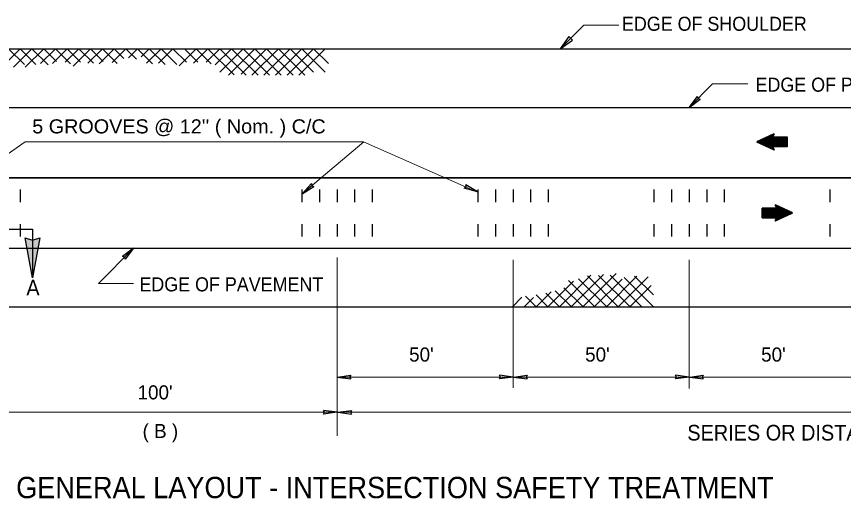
# Model space of a CAD drawing. Extents: x 1615 to 2505, y -386 to 247.
# Drawn here: x 1774 to 1843.8, y -299.2 to -258.5 of the extents above; entities that cross this region are included whole.
import ezdxf

# ---------------------------------------------------------------- set-up
doc = ezdxf.new("R2010")
doc.units = 0
doc.header["$LTSCALE"] = 0.51
doc.layers.add('1', color=7, linetype='Continuous', lineweight=25)

msp = doc.modelspace()

# ---------------------------------------------------------------- hatches: boundary and pattern name
at = {"layer": '1'}
msp.add_hatch(color=256, dxfattribs=at).paths.add_polyline_path([(1774.7334, -277.1669), (1775.3608, -277.3796), (1775.993, -277.1705), (1775.3747, -280.5466)])

# ---------------------------------------------------------------- linework, layer by layer
for p, q in [((1722.6637, -261.2116), (1878.7718, -261.2116)), ((1830.7576, -266.1618), (1831.4588, -265.2372)), ((1830.7576, -266.1618), (1831.6822, -265.4607)), ((1773.0018, -266.1616), (1878.7718, -266.1616)), ((1837.8185, -268.6113), (1837.4939, -268.6113)), ((1837.8257, -268.5975), (1837.5239, -268.5975)), ((1837.8315, -268.5864), (1837.548, -268.5864)), ((1837.8374, -268.5754), (1837.5721, -268.5754)), ((1837.8431, -268.5643), (1837.5961, -268.5643)), ((1837.8489, -268.5533), (1837.6201, -268.5533)), ((1837.8548, -268.5423), (1837.6441, -268.5423)), ((1837.8613, -268.5297), (1837.6712, -268.5297)), ((1837.8671, -268.5187), (1837.6952, -268.5187)), ((1837.8729, -268.5077), (1837.7192, -268.5077)), ((1837.8787, -268.4967), (1837.7432, -268.4967)), ((1837.8852, -268.4842), (1837.7703, -268.4842)), ((1837.8917, -268.4718), (1837.7973, -268.4718)), ((1837.899, -268.4579), (1837.8274, -268.4579)), ((1837.9063, -268.4442), (1837.8573, -268.4442)), ((1837.9121, -268.4331), (1837.8814, -268.4331)), ((1837.9178, -268.422), (1837.9055, -268.422)), ((1839.0257, -269.0715), (1836.4938, -269.0715)), ((1839.0255, -269.0854), (1836.5036, -269.0854)), ((1839.0258, -269.0577), (1836.5237, -269.0577)), ((1839.0254, -269.0978), (1836.5301, -269.0978)), ((1839.0258, -269.0466), (1836.5478, -269.0466)), ((1839.0253, -269.1102), (1836.5567, -269.1102)), ((1839.026, -269.0355), (1836.5719, -269.0355)), ((1839.0253, -269.1213), (1836.5802, -269.1213)), ((1839.026, -269.0246), (1836.5958, -269.0246)), ((1839.0251, -269.1324), (1836.6038, -269.1324)), ((1839.0262, -269.0135), (1836.62, -269.0135)), ((1839.025, -269.1433), (1836.6273, -269.1433)), ((1839.0262, -269.0024), (1836.6439, -269.0024)), ((1839.0249, -269.1558), (1836.6538, -269.1558)), ((1839.0263, -268.99), (1836.671, -268.99)), ((1839.0248, -269.1669), (1836.6773, -269.1669)), ((1839.0264, -268.979), (1836.695, -268.979)), ((1839.0248, -269.1779), (1836.701, -269.1779)), ((1839.0266, -268.9678), (1836.719, -268.9678)), ((1839.0247, -269.189), (1836.7244, -269.189)), ((1839.0266, -268.9569), (1836.743, -268.9569)), ((1839.0246, -269.2001), (1836.7481, -269.2001)), ((1839.0268, -268.9444), (1836.7701, -268.9444)), ((1839.0245, -269.2111), (1836.7717, -269.2111)), ((1839.0269, -268.932), (1836.7971, -268.932)), ((1839.0243, -269.2249), (1836.801, -269.2249)), ((1839.0269, -268.9182), (1836.8272, -268.9182)), ((1839.0242, -269.2387), (1836.8306, -269.2387)), ((1839.0241, -269.2512), (1836.857, -269.2512)), ((1839.0271, -268.9043), (1836.8572, -268.9043)), ((1839.0272, -268.8933), (1836.8812, -268.8933)), ((1839.024, -269.2636), (1836.8836, -269.2636)), ((1839.0273, -268.8822), (1836.9053, -268.8822)), ((1839.0239, -269.2746), (1836.9071, -269.2746)), ((1839.0273, -268.8711), (1836.9293, -268.8711)), ((1839.0238, -269.2857), (1836.9307, -269.2857)), ((1839.0275, -268.86), (1836.9533, -268.86)), ((1839.0237, -269.2968), (1836.9542, -269.2968)), ((1839.0276, -268.8491), (1836.9773, -268.8491)), ((1839.0277, -268.8366), (1837.0043, -268.8366)), ((1839.0278, -268.8255), (1837.0283, -268.8255)), ((1839.0278, -268.8145), (1837.0524, -268.8145)), ((1839.0279, -268.8035), (1837.0764, -268.8035)), ((1839.028, -268.791), (1837.1035, -268.791)), ((1839.0281, -268.7786), (1837.1304, -268.7786)), ((1839.0283, -268.7647), (1837.1605, -268.7647)), ((1839.0284, -268.751), (1837.1906, -268.751)), ((1839.0284, -268.7398), (1837.2146, -268.7398)), ((1839.0285, -268.7288), (1837.2387, -268.7288)), ((1839.0287, -268.7178), (1837.2627, -268.7178)), ((1839.0288, -268.7067), (1837.2868, -268.7067)), ((1839.0288, -268.6956), (1837.3108, -268.6956)), ((1837.7807, -268.6832), (1837.3378, -268.6832)), ((1837.7865, -268.6722), (1837.3618, -268.6722)), ((1837.7923, -268.6611), (1837.3859, -268.6611)), ((1837.7981, -268.65), (1837.4098, -268.65)), ((1837.8047, -268.6376), (1837.4369, -268.6376)), ((1837.8112, -268.6251), (1837.4639, -268.6251)), ((1839.029, -268.6832), (1838.0236, -268.6832)), ((1839.0236, -269.3092), (1836.9808, -269.3092)), ((1839.0235, -269.3202), (1837.0043, -269.3202)), ((1839.0234, -269.3313), (1837.0278, -269.3313)), ((1839.0233, -269.3424), (1837.0514, -269.3424)), ((1839.0233, -269.3534), (1837.075, -269.3534)), ((1839.0232, -269.3645), (1837.0986, -269.3645)), ((1839.023, -269.3783), (1837.1279, -269.3783)), ((1839.0229, -269.3922), (1837.1575, -269.3922)), ((1839.0228, -269.4045), (1837.184, -269.4045)), ((1839.0227, -269.417), (1837.2105, -269.417)), ((1839.0226, -269.4281), (1837.2341, -269.4281)), ((1839.0224, -269.4391), (1837.2577, -269.4391)), ((1839.0224, -269.4501), (1837.2812, -269.4501)), ((1839.0223, -269.4627), (1837.3077, -269.4627)), ((1837.9348, -269.4737), (1837.3312, -269.4737)), ((1837.8044, -269.4847), (1837.3548, -269.4847)), ((1837.8089, -269.4957), (1837.3783, -269.4957)), ((1837.8133, -269.5068), (1837.4018, -269.5068)), ((1837.8177, -269.5179), (1837.4255, -269.5179)), ((1837.8233, -269.5317), (1837.4549, -269.5317)), ((1837.8288, -269.5455), (1837.4844, -269.5455)), ((1837.8338, -269.558), (1837.5109, -269.558)), ((1837.8388, -269.5704), (1837.5374, -269.5704)), ((1837.8431, -269.5815), (1837.561, -269.5815)), ((1837.8476, -269.5925), (1837.5846, -269.5925)), ((1837.852, -269.6036), (1837.6081, -269.6036)), ((1837.8569, -269.616), (1837.6346, -269.616)), ((1837.8614, -269.627), (1837.6582, -269.627)), ((1837.8658, -269.6382), (1837.6818, -269.6382)), ((1837.8703, -269.6492), (1837.7053, -269.6492)), ((1837.8747, -269.6602), (1837.7288, -269.6602)), ((1837.8791, -269.6712), (1837.7525, -269.6712)), ((1837.8847, -269.6851), (1837.7819, -269.6851)), ((1837.8902, -269.699), (1837.8113, -269.699)), ((1837.8951, -269.7114), (1837.8378, -269.7114)), ((1837.9001, -269.7237), (1837.8644, -269.7237)), ((1837.9045, -269.7348), (1837.8878, -269.7348)), ((1798.1194, -273.463), (1798.8956, -272.6005)), ((1812.9084, -273.3079), (1811.9196, -272.7009)), ((1774.3271, -273.0916), (1774.3271, -274.1742)), ((1798.0871, -273.0916), (1798.0871, -274.1742)), ((1798.1194, -273.463), (1799.0995, -272.8418)), ((1799.5721, -273.0916), (1799.5721, -274.1742)), ((1801.0571, -273.0916), (1801.0571, -274.1742)), ((1802.5421, -273.0916), (1802.5421, -274.1742)), ((1804.0271, -273.0916), (1804.0271, -274.1742)), ((1812.9084, -273.3079), (1811.7925, -272.9901)), ((1812.9371, -273.0916), (1812.9371, -274.1742)), ((1814.4221, -273.0916), (1814.4221, -274.1742)), ((1815.9071, -273.0916), (1815.9071, -274.1742)), ((1817.3921, -273.0916), (1817.3921, -274.1742)), ((1818.8771, -273.0916), (1818.8771, -274.1742)), ((1827.7871, -273.0916), (1827.7871, -274.1742)), ((1829.2721, -273.0916), (1829.2721, -274.1742)), ((1830.7571, -273.0916), (1830.7571, -274.1742)), ((1832.2421, -273.0916), (1832.2421, -274.1742)), ((1833.7271, -273.0916), (1833.7271, -274.1742)), ((1842.637, -273.0916), (1842.637, -274.1742)), ((1836.9283, -274.8699), (1839.0214, -274.8699)), ((1836.9283, -274.881), (1839.045, -274.881)), ((1836.9284, -274.8588), (1838.9979, -274.8588)), ((1836.9285, -274.8464), (1838.9714, -274.8464)), ((1836.9286, -274.8353), (1838.9478, -274.8353)), ((1836.9287, -274.8243), (1838.9243, -274.8243)), ((1836.9288, -274.8022), (1838.8771, -274.8022)), ((1836.9288, -274.8132), (1838.9008, -274.8132)), ((1836.929, -274.7911), (1838.8536, -274.7911)), ((1836.9292, -274.7635), (1838.7946, -274.7635)), ((1836.9292, -274.7772), (1838.8242, -274.7772)), ((1836.9293, -274.7511), (1838.7682, -274.7511)), ((1836.9294, -274.7386), (1838.7416, -274.7386)), ((1836.9295, -274.7276), (1838.718, -274.7276)), ((1836.9297, -274.7165), (1838.6945, -274.7165)), ((1836.9298, -274.693), (1838.6444, -274.693)), ((1836.9298, -274.7055), (1838.6709, -274.7055)), ((1838.0174, -274.682), (1838.6209, -274.682)), ((1838.0476, -274.4208), (1838.0643, -274.4208)), ((1838.052, -274.4318), (1838.0878, -274.4318)), ((1838.0571, -274.4442), (1838.1143, -274.4442)), ((1838.0619, -274.4567), (1838.1408, -274.4567)), ((1838.0675, -274.4705), (1838.1703, -274.4705)), ((1838.073, -274.4843), (1838.1997, -274.4843)), ((1838.0774, -274.4954), (1838.2233, -274.4954)), ((1838.0819, -274.5065), (1838.2469, -274.5065)), ((1838.0863, -274.5175), (1838.2703, -274.5175)), ((1838.0908, -274.5286), (1838.294, -274.5286)), ((1838.0952, -274.5396), (1838.3175, -274.5396)), ((1838.1001, -274.5521), (1838.344, -274.5521)), ((1838.1045, -274.5631), (1838.3676, -274.5631)), ((1838.109, -274.5741), (1838.3911, -274.5741)), ((1838.1134, -274.5852), (1838.4148, -274.5852)), ((1838.1183, -274.5977), (1838.4412, -274.5977)), ((1838.1233, -274.6101), (1838.4677, -274.6101)), ((1838.1288, -274.6239), (1838.4972, -274.6239)), ((1838.1344, -274.6377), (1838.5267, -274.6377)), ((1838.1389, -274.6488), (1838.5503, -274.6488)), ((1838.1433, -274.6598), (1838.5738, -274.6598)), ((1838.1478, -274.6709), (1838.5973, -274.6709)), ((1836.9232, -275.4724), (1837.9285, -275.4724)), ((1836.9233, -275.4489), (1838.6654, -275.4489)), ((1836.9233, -275.46), (1838.6414, -275.46)), ((1836.9234, -275.4378), (1838.6894, -275.4378)), ((1836.9236, -275.4267), (1838.7134, -275.4267)), ((1836.9237, -275.4157), (1838.7375, -275.4157)), ((1836.9238, -275.4047), (1838.7615, -275.4047)), ((1836.9239, -275.3908), (1838.7916, -275.3908)), ((1836.924, -275.3771), (1838.8217, -275.3771)), ((1836.9241, -275.3646), (1838.8486, -275.3646)), ((1836.9242, -275.3522), (1838.8757, -275.3522)), ((1836.9243, -275.3301), (1838.9238, -275.3301)), ((1836.9243, -275.3412), (1838.8997, -275.3412)), ((1836.9245, -275.319), (1838.9478, -275.319)), ((1836.9246, -275.3066), (1838.9748, -275.3066)), ((1836.9247, -275.2956), (1838.9988, -275.2956)), ((1836.9248, -275.2734), (1839.0468, -275.2734)), ((1836.9248, -275.2845), (1839.0228, -275.2845)), ((1836.9249, -275.2623), (1839.0709, -275.2623)), ((1836.925, -275.2512), (1839.0949, -275.2512)), ((1836.9253, -275.2236), (1839.1551, -275.2236)), ((1836.9253, -275.2375), (1839.125, -275.2375)), ((1836.9254, -275.2112), (1839.1821, -275.2112)), ((1836.9255, -275.1877), (1839.2332, -275.1877)), ((1836.9255, -275.1987), (1839.2092, -275.1987)), ((1836.9257, -275.1767), (1839.2572, -275.1767)), ((1836.9258, -275.1657), (1839.2812, -275.1657)), ((1836.9259, -275.1532), (1839.3082, -275.1532)), ((1836.926, -275.1422), (1839.3322, -275.1422)), ((1836.9262, -275.1201), (1839.3802, -275.1201)), ((1836.9262, -275.1311), (1839.3563, -275.1311)), ((1836.9263, -275.0979), (1839.4284, -275.0979)), ((1836.9263, -275.109), (1839.4043, -275.109)), ((1836.9264, -275.0841), (1839.4583, -275.0841)), ((1836.9266, -275.0702), (1839.4485, -275.0702)), ((1836.9268, -275.0454), (1839.3954, -275.0454)), ((1836.9268, -275.0577), (1839.4221, -275.0577)), ((1836.9269, -275.0343), (1839.3719, -275.0343)), ((1836.927, -275.0232), (1839.3483, -275.0232)), ((1836.9271, -275.0122), (1839.3248, -275.0122)), ((1836.9272, -274.9998), (1839.2983, -274.9998)), ((1836.9273, -274.9777), (1839.2512, -274.9777)), ((1836.9273, -274.9887), (1839.2748, -274.9887)), ((1836.9275, -274.9667), (1839.2277, -274.9667)), ((1836.9276, -274.9556), (1839.204, -274.9556)), ((1836.9277, -274.9445), (1839.1804, -274.9445)), ((1836.9278, -274.9307), (1839.1511, -274.9307)), ((1836.9279, -274.9168), (1839.1215, -274.9168)), ((1836.928, -274.9044), (1839.0952, -274.9044)), ((1836.9281, -274.892), (1839.0685, -274.892)), ((1838.1148, -275.5802), (1838.38, -275.5802)), ((1838.1206, -275.5692), (1838.4041, -275.5692)), ((1838.1264, -275.5581), (1838.4283, -275.5581)), ((1838.1337, -275.5443), (1838.4582, -275.5443)), ((1838.1409, -275.5305), (1838.4883, -275.5305)), ((1838.1474, -275.5181), (1838.5153, -275.5181)), ((1838.154, -275.5056), (1838.5423, -275.5056)), ((1838.1598, -275.4945), (1838.5663, -275.4945)), ((1838.1656, -275.4835), (1838.5904, -275.4835)), ((1838.1714, -275.4724), (1838.6143, -275.4724)), ((1774.3271, -276.0172), (1774.3271, -277.0516)), ((1798.0871, -276.0172), (1798.0871, -277.0516)), ((1799.5721, -276.0172), (1799.5721, -277.0516)), ((1801.0571, -276.0172), (1801.0571, -277.0516)), ((1802.5421, -276.0172), (1802.5421, -277.0516)), ((1804.0271, -276.0172), (1804.0271, -277.0516)), ((1812.9371, -276.0172), (1812.9371, -277.0516)), ((1814.4221, -276.0172), (1814.4221, -277.0516)), ((1815.9071, -276.0172), (1815.9071, -277.0516)), ((1817.3921, -276.0172), (1817.3921, -277.0516)), ((1818.8771, -276.0172), (1818.8771, -277.0516)), ((1827.7871, -276.0172), (1827.7871, -277.0516)), ((1829.2721, -276.0172), (1829.2721, -277.0516)), ((1830.7571, -276.0172), (1830.7571, -277.0516)), ((1832.2421, -276.0172), (1832.2421, -277.0516)), ((1833.7271, -276.0172), (1833.7271, -277.0516)), ((1838.0343, -275.7336), (1838.0467, -275.7336)), ((1838.04, -275.7225), (1838.0707, -275.7225)), ((1838.0459, -275.7115), (1838.0948, -275.7115)), ((1838.0531, -275.6977), (1838.1247, -275.6977)), ((1838.0604, -275.6838), (1838.1548, -275.6838)), ((1838.0669, -275.6714), (1838.1818, -275.6714)), ((1838.0734, -275.659), (1838.2089, -275.659)), ((1838.0792, -275.6479), (1838.2329, -275.6479)), ((1838.085, -275.6368), (1838.2569, -275.6368)), ((1838.0908, -275.6258), (1838.2809, -275.6258)), ((1838.0973, -275.6133), (1838.308, -275.6133)), ((1838.1032, -275.6022), (1838.332, -275.6022)), ((1838.109, -275.5912), (1838.356, -275.5912)), ((1842.637, -276.0172), (1842.637, -277.0516)), ((1767.4002, -276.4447), (1775.0543, -276.4447)), ((1774.6274, -276.4447), (1775.3598, -276.4447)), ((1775.3598, -276.4447), (1775.3598, -280.4004)), ((1722.6637, -278.0416), (1878.7718, -278.0416)), ((1783.8899, -278.0612), (1782.9654, -278.7622)), ((1783.8899, -278.0612), (1783.1888, -278.9857)), ((1722.6637, -282.9916), (1878.7718, -282.9916)), ((1801.0573, -288.9322), (1802.2068, -288.7742)), ((1815.9068, -288.9311), (1814.7573, -288.7731)), ((1815.942, -288.9322), (1817.0916, -288.7742)), ((1830.7568, -288.9311), (1829.6073, -288.7731)), ((1830.8105, -288.9322), (1831.96, -288.7742)), ((1801.0573, -288.9322), (1802.2068, -289.0902)), ((1815.9068, -288.9311), (1814.7573, -289.089)), ((1815.942, -288.9322), (1817.0916, -289.0902)), ((1830.7568, -288.9311), (1829.6073, -289.089)), ((1830.8105, -288.9322), (1831.96, -289.0902)), ((1801.0568, -291.9011), (1799.9073, -291.7431)), ((1801.0568, -291.9011), (1799.9073, -292.059)), ((1801.1183, -291.9022), (1802.2679, -291.7442)), ((1801.1183, -291.9022), (1802.2679, -292.0602))]:
    msp.add_line(p, q, dxfattribs=at)
at = {"layer": '1', "lineweight": 13}
for p, q in [((1774.3271, -261.2116), (1772.1887, -263.35)), ((1773.3371, -261.2116), (1774.6835, -262.558)), ((1775.3171, -261.2116), (1773.7529, -262.7757)), ((1774.3271, -261.2116), (1775.6537, -262.5382)), ((1776.3071, -261.2116), (1774.7429, -262.7757)), ((1775.3171, -261.2116), (1776.6833, -262.5777)), ((1777.2971, -261.2116), (1776.0497, -262.459)), ((1776.3071, -261.2116), (1777.3961, -262.3006)), ((1778.2871, -261.2116), (1777.0397, -262.459)), ((1777.2971, -261.2116), (1778.5643, -262.4787)), ((1779.2771, -261.2116), (1778.1287, -262.36)), ((1778.2871, -261.2116), (1779.4157, -262.3402)), ((1780.2671, -261.2116), (1778.7821, -262.6966)), ((1779.2771, -261.2116), (1780.5047, -262.4392)), ((1781.2571, -261.2116), (1780.0295, -262.4392)), ((1780.2671, -261.2116), (1781.3363, -262.2807)), ((1782.2471, -261.2116), (1780.9799, -262.4787)), ((1781.2571, -261.2116), (1782.5045, -262.459)), ((1783.2371, -261.2116), (1782.0689, -262.3797)), ((1782.2471, -261.2116), (1783.0787, -262.0432)), ((1783.2371, -261.2116), (1784.1281, -262.1026)), ((1784.2271, -261.2116), (1783.4549, -261.9837)), ((1784.2271, -261.2116), (1785.4943, -262.4787)), ((1785.2171, -261.2116), (1784.5241, -261.9046)), ((1786.2071, -261.2116), (1784.9795, -262.4392)), ((1785.2171, -261.2116), (1786.5437, -262.5382)), ((1787.1971, -261.2116), (1785.9893, -262.4194)), ((1786.2071, -261.2116), (1787.5337, -262.5382)), ((1787.1971, -261.2116), (1788.3455, -262.36)), ((1789.1771, -261.2116), (1787.7317, -262.657)), ((1788.1871, -261.2116), (1789.3157, -262.3402)), ((1790.1671, -261.2116), (1788.9395, -262.4392)), ((1789.1771, -261.2116), (1790.4443, -262.4787)), ((1791.1571, -261.2116), (1790.0087, -262.36)), ((1790.1671, -261.2116), (1792.3847, -263.4292)), ((1792.1471, -261.2116), (1790.7809, -262.5777)), ((1793.1371, -261.2116), (1791.1571, -263.1916)), ((1791.1571, -261.2116), (1793.3871, -263.4416)), ((1794.1271, -261.2116), (1791.8971, -263.4416)), ((1792.1471, -261.2116), (1794.3929, -263.4416)), ((1795.1171, -261.2116), (1792.9589, -263.3697)), ((1793.1371, -261.2116), (1795.3671, -263.4416)), ((1796.1071, -261.2116), (1793.8771, -263.4416)), ((1794.1271, -261.2116), (1796.3414, -263.4416)), ((1797.0971, -261.2116), (1794.8671, -263.4416)), ((1795.1171, -261.2116), (1797.3471, -263.4416)), ((1798.0871, -261.2116), (1795.8571, -263.4416)), ((1796.1071, -261.2116), (1798.3371, -263.4416)), ((1799.0771, -261.2116), (1796.8471, -263.4416)), ((1797.0971, -261.2116), (1799.0771, -263.1916)), ((1800.0671, -261.2116), (1797.8371, -263.4416)), ((1798.0871, -261.2116), (1800.0671, -263.1916)), ((1799.0771, -261.2116), (1800.3245, -262.459)), ((1768.3721, -273.5479), (1774.7303, -269.0817)), ((1774.7303, -269.0817), (1803.2872, -269.0817)), ((1798.1189, -273.4627), (1803.3127, -269.0751)), ((1812.9084, -273.3085), (1803.2872, -269.0817)), ((1801.0571, -278.8436), (1801.0571, -293.8816)), ((1815.9071, -279.0316), (1815.9071, -289.8424)), ((1830.7571, -279.0316), (1830.7571, -289.9017)), ((1822.4807, -280.3384), (1819.8275, -282.9916)), ((1823.54, -280.2691), (1820.8076, -283.0015)), ((1824.5993, -280.1997), (1821.8075, -282.9916)), ((1822.1738, -280.3879), (1824.7874, -283.0015)), ((1823.1242, -280.3482), (1825.7576, -282.9817)), ((1826.3615, -280.4176), (1823.7875, -282.9916)), ((1824.0944, -280.3285), (1826.7674, -283.0015)), ((1827.3119, -280.4572), (1824.7775, -282.9916)), ((1827.7475, -282.0016), (1826.1437, -280.4176)), ((1820.9957, -280.8334), (1818.8375, -282.9916)), ((1820.5898, -280.7839), (1822.8074, -283.0015)), ((1821.4412, -280.6452), (1823.7776, -282.9817)), ((1825.124, -280.6651), (1822.7876, -282.9817)), ((1825.2725, -280.5166), (1827.7475, -282.9916)), ((1819.1147, -281.7244), (1817.8475, -282.9916)), ((1818.6791, -281.8432), (1819.8275, -282.9916)), ((1819.4711, -281.6452), (1820.8373, -282.9916)), ((1820.2037, -281.3877), (1821.8075, -282.9717)), ((1827.5594, -281.1997), (1825.7576, -283.0015)), ((1815.8675, -282.9916), (1816.6595, -282.1996)), ((1817.6297, -282.2194), (1816.8377, -283.0114)), ((1816.9565, -282.1006), (1817.8475, -282.9916)), ((1817.8475, -282.0016), (1818.8375, -282.9916)), ((1801.0571, -288.9316), (1815.9071, -288.9316)), ((1815.9418, -288.9316), (1830.7571, -288.9316)), ((1830.8103, -288.9316), (1845.6068, -288.9316)), ((1771.3813, -291.9016), (1801.0571, -291.9016)), ((1801.1182, -291.9016), (1875.3068, -291.9016))]:
    msp.add_line(p, q, dxfattribs=at)
at = {"layer": '1', "lineweight": 35}
msp.add_line((1898.0768, -272.1016), (1770.7343, -272.1016), dxfattribs=at)
at = {"layer": '1', "lineweight": 13}
for points in [[(1824.8369, -259.2316), (1821.8669, -259.2316), (1819.8869, -261.2116)], [(1835.7071, -264.1816), (1832.7371, -264.1816), (1830.7571, -266.1616)], [(1783.8905, -281.0314), (1780.9205, -281.0314), (1783.8905, -278.0614)]]:
    msp.add_lwpolyline(points, dxfattribs=at)
at = {"layer": '1'}
for points in [[(1819.8869, -261.2116), (1820.9228, -260.4837), (1820.6008, -260.1896)], [(1774.7334, -277.1669), (1775.3608, -277.3796), (1775.993, -277.1705), (1775.3747, -280.5466)]]:
    msp.add_lwpolyline(points, close=True, dxfattribs=at)
for points in [[(1831.4588, -265.2372), (1831.5088, -265.413), (1831.6822, -265.4607)], [(1798.8956, -272.6005), (1798.9307, -272.7798), (1799.0995, -272.8418)], [(1811.7925, -272.9901), (1811.9381, -272.8797), (1811.9196, -272.7009)], [(1783.1888, -278.9857), (1783.1388, -278.81), (1782.9654, -278.7622)], [(1802.2068, -288.7742), (1802.1179, -288.9337), (1802.2068, -289.0902)], [(1814.7573, -289.089), (1814.8463, -288.9294), (1814.7573, -288.7731)], [(1817.0916, -288.7742), (1817.0026, -288.9337), (1817.0916, -289.0902)], [(1829.6073, -289.089), (1829.6963, -288.9294), (1829.6073, -288.7731)], [(1831.96, -288.7742), (1831.8711, -288.9337), (1831.96, -289.0902)], [(1799.9073, -292.059), (1799.9963, -291.8994), (1799.9073, -291.7431)], [(1802.2679, -291.7442), (1802.1789, -291.9037), (1802.2679, -292.0602)]]:
    msp.add_lwpolyline(points, dxfattribs=at)
at = {"layer": '1', "lineweight": 35}
for points in [[(1839.0223, -269.4879), (1839.0223, -268.6777), (1837.7868, -268.6777), (1837.9286, -268.401), (1836.4636, -269.076)], [(1839.0223, -268.6642), (1839.0223, -269.4744), (1837.7868, -269.4744), (1837.9286, -269.7512), (1836.4636, -269.076)], [(1836.9299, -275.4913), (1836.9299, -274.6812), (1838.1653, -274.6812), (1838.0235, -274.4044), (1839.4885, -275.0796)], [(1836.9299, -274.6677), (1836.9299, -275.4778), (1838.1653, -275.4778), (1838.0235, -275.7546), (1839.4885, -275.0796)]]:
    msp.add_lwpolyline(points, dxfattribs=at)

# ---------------------------------------------------------------- texts
at = {"layer": '1'}
for s, height, width, p in [('EDGE OF SHOULDER', 1.188, 0.95, (1825.0943, -259.7009)), ('EDGE OF PAVEMENT', 1.188, 0.95, (1836.3645, -264.8412)), ("5 GROOVES @ 12'' ( Nom. ) C/C", 1.188, 1.05, (1775.3392, -268.3617)), ('A', 1.32, 0.95, (1774.8423, -282.0421)), ('EDGE OF PAVEMENT', 1.188, 0.95, (1784.3815, -281.6987)), ('SERIES OR DISTANCE ( A )', 1.32, 0.95, (1830.6074, -294.2867)), ('GENERAL LAYOUT - INTERSECTION SAFETY TREATMENT  ', 1.8, 0.95, (1773.9828, -299.1545))]:
    msp.add_text(s, height=height, dxfattribs=dict(at, width=width)).set_placement(p)
for s, p in [("50'", (1807.1381, -287.6214)), ("50'", (1821.9881, -287.6214)), ("50'", (1836.8381, -287.6214)), ("100'", (1784.2271, -290.8154)), ('( B )', (1784.6495, -294.0799))]:
    msp.add_text(s, height=1.188, dxfattribs=at).set_placement(p)

doc.saveas('drawing.dxf')
